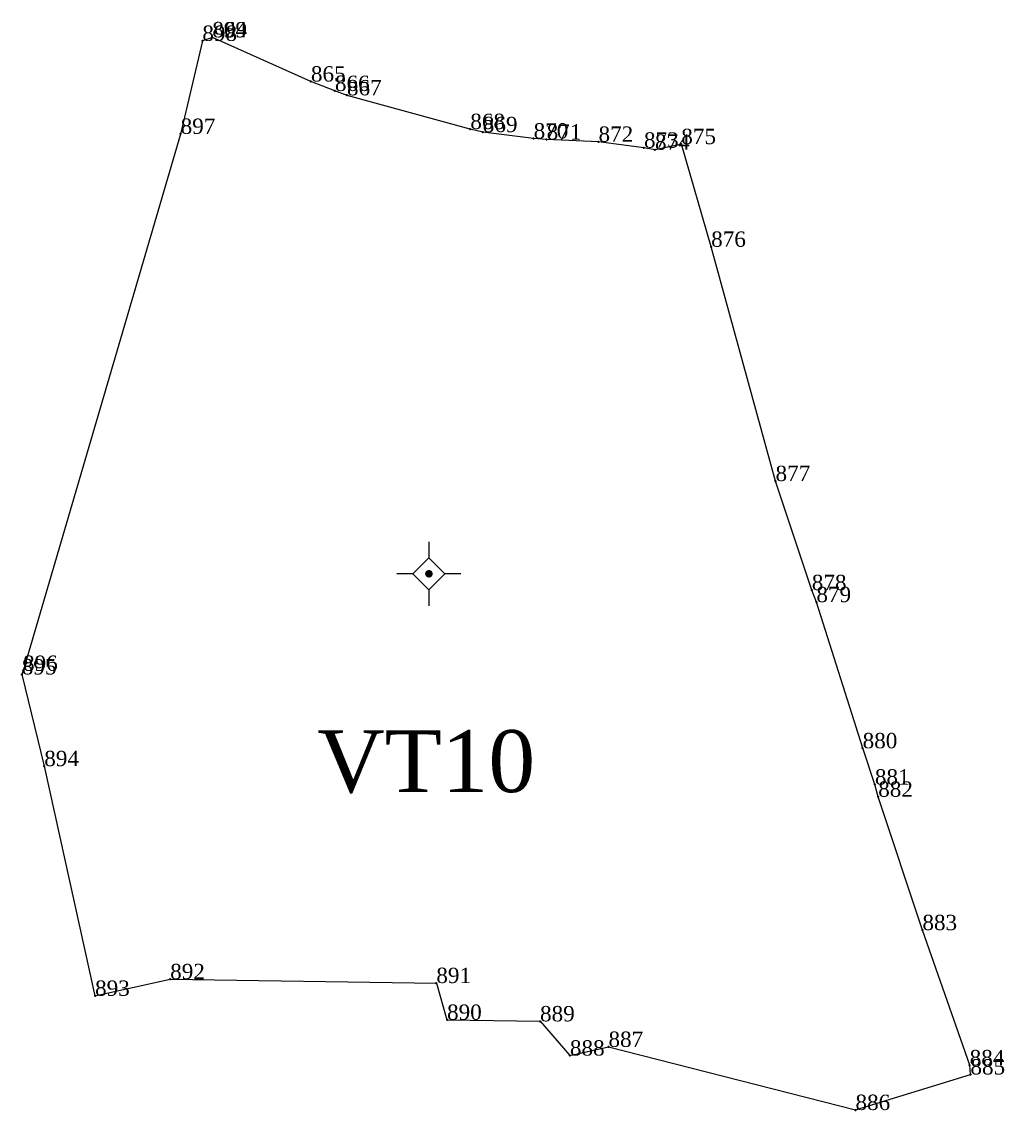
# Model space of a CAD drawing. Header units: metres. Extents: x 543554 to 549226, y 1840763 to 1844579.
# Drawn here: x 544648.86 to 544687.32, y 1843782.66 to 1843825.27 of the extents above; entities that cross this region are included whole.
import ezdxf

# ---------------------------------------------------------------- set-up
doc = ezdxf.new("R2010")
doc.units = ezdxf.units.M
doc.header["$MEASUREMENT"] = 0
for name, color, linetype, lineweight in [('Level 11', 7, 'Continuous', 0), ('Level 12', 7, 'Continuous', 0), ('Level 28', 7, 'Continuous', 0), ('Level 30', 7, 'Continuous', 0), ('Level 7', 7, 'Continuous', 0)]:
    doc.layers.add(name, color=color, linetype=linetype, lineweight=lineweight)
doc.styles.add('Style-Vntime', font='Vntime.shx')

# ---------------------------------------------------------------- blocks, each defined once
blk = doc.blocks.new('CENTRD')
at = {"layer": 'Level 11', "linetype": 'Continuous', "lineweight": 0}
h = blk.add_hatch(color=1, dxfattribs=at)
edge = h.paths.add_edge_path()
edge.add_arc((0, 0), 1.5, 0, 360)
at = {"layer": 'Level 11', "color": 1, "linetype": 'Continuous', "lineweight": 0}
for p, q in [((0, 12.5), (0, 6.25)), ((0, 6.25), (-6.25, 0)), ((6.25, 0), (0, 6.25)), ((-6.25, 0), (-12.5, 0)), ((-6.25, 0), (0, -6.25)), ((0, -6.25), (6.25, 0)), ((12.5, 0), (6.25, 0)), ((0, -6.25), (0, -12.5))]:
    blk.add_line(p, q, dxfattribs=at)
blk = doc.blocks.new('DDCT')
at = {"layer": 'Level 7', "color": 3, "linetype": 'Continuous', "lineweight": 30}
blk.add_point((0, 0), dxfattribs=at)
blk = doc.blocks.new('SHMIA_863')
at = {"layer": 'Level 12', "color": 2, "linetype": 'Continuous', "lineweight": 0, "style": 'Style-Vntime'}
blk.add_text('864', height=0.6, dxfattribs=at).set_placement((0, 0))
blk = doc.blocks.new('SHMIA_864')
at = {"layer": 'Level 12', "color": 2, "linetype": 'Continuous', "lineweight": 0, "style": 'Style-Vntime'}
blk.add_text('865', height=0.6, dxfattribs=at).set_placement((0, 0))
blk = doc.blocks.new('SHMIA_865')
at = {"layer": 'Level 12', "color": 2, "linetype": 'Continuous', "lineweight": 0, "style": 'Style-Vntime'}
blk.add_text('866', height=0.6, dxfattribs=at).set_placement((0, 0))
blk = doc.blocks.new('SHMIA_866')
at = {"layer": 'Level 12', "color": 2, "linetype": 'Continuous', "lineweight": 0, "style": 'Style-Vntime'}
blk.add_text('867', height=0.6, dxfattribs=at).set_placement((0, 0))
blk = doc.blocks.new('SHMIA_867')
at = {"layer": 'Level 12', "color": 2, "linetype": 'Continuous', "lineweight": 0, "style": 'Style-Vntime'}
blk.add_text('868', height=0.6, dxfattribs=at).set_placement((0, 0))
blk = doc.blocks.new('SHMIA_868')
at = {"layer": 'Level 12', "color": 2, "linetype": 'Continuous', "lineweight": 0, "style": 'Style-Vntime'}
blk.add_text('869', height=0.6, dxfattribs=at).set_placement((0, 0))
blk = doc.blocks.new('SHMIA_869')
at = {"layer": 'Level 12', "color": 2, "linetype": 'Continuous', "lineweight": 0, "style": 'Style-Vntime'}
blk.add_text('870', height=0.6, dxfattribs=at).set_placement((0, 0))
blk = doc.blocks.new('SHMIA_870')
at = {"layer": 'Level 12', "color": 2, "linetype": 'Continuous', "lineweight": 0, "style": 'Style-Vntime'}
blk.add_text('871', height=0.6, dxfattribs=at).set_placement((0, 0))
blk = doc.blocks.new('SHMIA_871')
at = {"layer": 'Level 12', "color": 2, "linetype": 'Continuous', "lineweight": 0, "style": 'Style-Vntime'}
blk.add_text('872', height=0.6, dxfattribs=at).set_placement((0, 0))
blk = doc.blocks.new('SHMIA_872')
at = {"layer": 'Level 12', "color": 2, "linetype": 'Continuous', "lineweight": 0, "style": 'Style-Vntime'}
blk.add_text('873', height=0.6, dxfattribs=at).set_placement((0, 0))
blk = doc.blocks.new('SHMIA_873')
at = {"layer": 'Level 12', "color": 2, "linetype": 'Continuous', "lineweight": 0, "style": 'Style-Vntime'}
blk.add_text('874', height=0.6, dxfattribs=at).set_placement((0, 0))
blk = doc.blocks.new('SHMIA_874')
at = {"layer": 'Level 12', "color": 2, "linetype": 'Continuous', "lineweight": 0, "style": 'Style-Vntime'}
blk.add_text('875', height=0.6, dxfattribs=at).set_placement((0, 0))
blk = doc.blocks.new('SHMIA_875')
at = {"layer": 'Level 12', "color": 2, "linetype": 'Continuous', "lineweight": 0, "style": 'Style-Vntime'}
blk.add_text('876', height=0.6, dxfattribs=at).set_placement((0, 0))
blk = doc.blocks.new('SHMIA_876')
at = {"layer": 'Level 12', "color": 2, "linetype": 'Continuous', "lineweight": 0, "style": 'Style-Vntime'}
blk.add_text('877', height=0.6, dxfattribs=at).set_placement((0, 0))
blk = doc.blocks.new('SHMIA_877')
at = {"layer": 'Level 12', "color": 2, "linetype": 'Continuous', "lineweight": 0, "style": 'Style-Vntime'}
blk.add_text('878', height=0.6, dxfattribs=at).set_placement((0, 0))
blk = doc.blocks.new('SHMIA_878')
at = {"layer": 'Level 12', "color": 2, "linetype": 'Continuous', "lineweight": 0, "style": 'Style-Vntime'}
blk.add_text('879', height=0.6, dxfattribs=at).set_placement((0, 0))
blk = doc.blocks.new('SHMIA_879')
at = {"layer": 'Level 12', "color": 2, "linetype": 'Continuous', "lineweight": 0, "style": 'Style-Vntime'}
blk.add_text('880', height=0.6, dxfattribs=at).set_placement((0, 0))
blk = doc.blocks.new('SHMIA_880')
at = {"layer": 'Level 12', "color": 2, "linetype": 'Continuous', "lineweight": 0, "style": 'Style-Vntime'}
blk.add_text('881', height=0.6, dxfattribs=at).set_placement((0, 0))
blk = doc.blocks.new('SHMIA_881')
at = {"layer": 'Level 12', "color": 2, "linetype": 'Continuous', "lineweight": 0, "style": 'Style-Vntime'}
blk.add_text('882', height=0.6, dxfattribs=at).set_placement((0, 0))
blk = doc.blocks.new('SHMIA_882')
at = {"layer": 'Level 12', "color": 2, "linetype": 'Continuous', "lineweight": 0, "style": 'Style-Vntime'}
blk.add_text('883', height=0.6, dxfattribs=at).set_placement((0, 0))
blk = doc.blocks.new('SHMIA_883')
at = {"layer": 'Level 12', "color": 2, "linetype": 'Continuous', "lineweight": 0, "style": 'Style-Vntime'}
blk.add_text('884', height=0.6, dxfattribs=at).set_placement((0, 0))
blk = doc.blocks.new('SHMIA_884')
at = {"layer": 'Level 12', "color": 2, "linetype": 'Continuous', "lineweight": 0, "style": 'Style-Vntime'}
blk.add_text('885', height=0.6, dxfattribs=at).set_placement((0, 0))
blk = doc.blocks.new('SHMIA_885')
at = {"layer": 'Level 12', "color": 2, "linetype": 'Continuous', "lineweight": 0, "style": 'Style-Vntime'}
blk.add_text('886', height=0.6, dxfattribs=at).set_placement((0, 0))
blk = doc.blocks.new('SHMIA_886')
at = {"layer": 'Level 12', "color": 2, "linetype": 'Continuous', "lineweight": 0, "style": 'Style-Vntime'}
blk.add_text('887', height=0.6, dxfattribs=at).set_placement((0, 0))
blk = doc.blocks.new('SHMIA_887')
at = {"layer": 'Level 12', "color": 2, "linetype": 'Continuous', "lineweight": 0, "style": 'Style-Vntime'}
blk.add_text('888', height=0.6, dxfattribs=at).set_placement((0, 0))
blk = doc.blocks.new('SHMIA_888')
at = {"layer": 'Level 12', "color": 2, "linetype": 'Continuous', "lineweight": 0, "style": 'Style-Vntime'}
blk.add_text('889', height=0.6, dxfattribs=at).set_placement((0, 0))
blk = doc.blocks.new('SHMIA_889')
at = {"layer": 'Level 12', "color": 2, "linetype": 'Continuous', "lineweight": 0, "style": 'Style-Vntime'}
blk.add_text('890', height=0.6, dxfattribs=at).set_placement((0, 0))
blk = doc.blocks.new('SHMIA_890')
at = {"layer": 'Level 12', "color": 2, "linetype": 'Continuous', "lineweight": 0, "style": 'Style-Vntime'}
blk.add_text('891', height=0.6, dxfattribs=at).set_placement((0, 0))
blk = doc.blocks.new('SHMIA_891')
at = {"layer": 'Level 12', "color": 2, "linetype": 'Continuous', "lineweight": 0, "style": 'Style-Vntime'}
blk.add_text('892', height=0.6, dxfattribs=at).set_placement((0, 0))
blk = doc.blocks.new('SHMIA_892')
at = {"layer": 'Level 12', "color": 2, "linetype": 'Continuous', "lineweight": 0, "style": 'Style-Vntime'}
blk.add_text('893', height=0.6, dxfattribs=at).set_placement((0, 0))
blk = doc.blocks.new('SHMIA_893')
at = {"layer": 'Level 12', "color": 2, "linetype": 'Continuous', "lineweight": 0, "style": 'Style-Vntime'}
blk.add_text('894', height=0.6, dxfattribs=at).set_placement((0, 0))
blk = doc.blocks.new('SHMIA_894')
at = {"layer": 'Level 12', "color": 2, "linetype": 'Continuous', "lineweight": 0, "style": 'Style-Vntime'}
blk.add_text('895', height=0.6, dxfattribs=at).set_placement((0, 0))
blk = doc.blocks.new('SHMIA_895')
at = {"layer": 'Level 12', "color": 2, "linetype": 'Continuous', "lineweight": 0, "style": 'Style-Vntime'}
blk.add_text('896', height=0.6, dxfattribs=at).set_placement((0, 0))
blk = doc.blocks.new('SHMIA_896')
at = {"layer": 'Level 12', "color": 2, "linetype": 'Continuous', "lineweight": 0, "style": 'Style-Vntime'}
blk.add_text('897', height=0.6, dxfattribs=at).set_placement((0, 0))
blk = doc.blocks.new('SHMIA_897')
at = {"layer": 'Level 12', "color": 2, "linetype": 'Continuous', "lineweight": 0, "style": 'Style-Vntime'}
blk.add_text('898', height=0.6, dxfattribs=at).set_placement((0, 0))
blk = doc.blocks.new('SHMIA_898')
at = {"layer": 'Level 12', "color": 2, "linetype": 'Continuous', "lineweight": 0, "style": 'Style-Vntime'}
blk.add_text('899', height=0.6, dxfattribs=at).set_placement((0, 0))

msp = doc.modelspace()

# ---------------------------------------------------------------- linework, layer by layer
at = {"layer": 'Level 30', "color": 2, "linetype": 'Continuous', "lineweight": 0, "flags": 128}
msp.add_lwpolyline([(544686.0008, 1843784.0629), (544685.9735, 1843784.4223), (544684.1211, 1843789.7055), (544682.3929, 1843794.928), (544682.2622, 1843795.411), (544681.7834, 1843796.833), (544679.9679, 1843802.5519), (544679.7932, 1843803.0212), (544678.3706, 1843807.2916), (544675.8485, 1843816.4555), (544674.6834, 1843820.4829), (544673.6519, 1843820.2581), (544673.2163, 1843820.3376), (544671.436, 1843820.5656), (544669.4052, 1843820.6633), (544668.9008, 1843820.7021), (544666.905, 1843820.9502), (544666.4187, 1843821.0665), (544661.5931, 1843822.3893), (544661.1198, 1843822.5614), (544660.1791, 1843822.9309), (544656.3219, 1843824.6582), (544655.9299, 1843824.5245), (544655.0793, 1843820.8751), (544648.9141, 1843799.8584), (544648.8615, 1843799.7211), (544649.7396, 1843796.1259), (544651.7263, 1843787.143), (544654.6651, 1843787.793), (544665.0938, 1843787.6415), (544665.5074, 1843786.1967), (544669.1537, 1843786.1419), (544670.3204, 1843784.8032), (544671.8338, 1843785.1379), (544681.5023, 1843782.6717), (544686.0008, 1843784.0629)], dxfattribs=at)

# ---------------------------------------------------------------- block references
at = {"layer": 'Level 11', "color": 1, "linetype": 'Continuous', "lineweight": 0, "xscale": 0.1, "yscale": 0.1, "zscale": 0.1}
msp.add_blockref('CENTRD', (544664.8, 1843803.66), dxfattribs=at)
at = {"layer": 'Level 12', "color": 2, "linetype": 'Continuous', "lineweight": 0}
for name, p in [('SHMIA_897', (544655.93, 1843824.52)), ('SHMIA_863', (544656.32, 1843824.66)), ('SHMIA_898', (544656.32, 1843824.66)), ('SHMIA_864', (544660.18, 1843822.93)), ('SHMIA_865', (544661.12, 1843822.56)), ('SHMIA_866', (544661.59, 1843822.39)), ('SHMIA_867', (544666.42, 1843821.07)), ('SHMIA_896', (544655.08, 1843820.88)), ('SHMIA_868', (544666.91, 1843820.95)), ('SHMIA_869', (544668.9, 1843820.7)), ('SHMIA_870', (544669.41, 1843820.66)), ('SHMIA_871', (544671.44, 1843820.57)), ('SHMIA_872', (544673.22, 1843820.34)), ('SHMIA_873', (544673.65, 1843820.26)), ('SHMIA_874', (544674.68, 1843820.48)), ('SHMIA_875', (544675.85, 1843816.46)), ('SHMIA_876', (544678.37, 1843807.29)), ('SHMIA_877', (544679.79, 1843803.02)), ('SHMIA_878', (544679.97, 1843802.55)), ('SHMIA_894', (544648.86, 1843799.72)), ('SHMIA_895', (544648.91, 1843799.86)), ('SHMIA_879', (544681.78, 1843796.83)), ('SHMIA_893', (544649.74, 1843796.13)), ('SHMIA_880', (544682.26, 1843795.41)), ('SHMIA_881', (544682.39, 1843794.93)), ('SHMIA_882', (544684.12, 1843789.71)), ('SHMIA_891', (544654.67, 1843787.79)), ('SHMIA_890', (544665.09, 1843787.64)), ('SHMIA_892', (544651.73, 1843787.14)), ('SHMIA_889', (544665.51, 1843786.2)), ('SHMIA_888', (544669.15, 1843786.14)), ('SHMIA_887', (544670.32, 1843784.8)), ('SHMIA_886', (544671.83, 1843785.14)), ('SHMIA_883', (544685.97, 1843784.42)), ('SHMIA_884', (544686, 1843784.06)), ('SHMIA_885', (544681.5, 1843782.67))]:
    msp.add_blockref(name, p, dxfattribs=at)
at = {"layer": 'Level 7', "color": 3, "linetype": 'Continuous', "lineweight": 30}
for p in [(544656.32, 1843824.66), (544656.32, 1843824.66), (544655.93, 1843824.52), (544660.18, 1843822.93), (544661.12, 1843822.56), (544661.59, 1843822.39), (544655.08, 1843820.88), (544666.42, 1843821.07), (544666.91, 1843820.95), (544668.9, 1843820.7), (544669.41, 1843820.66), (544671.44, 1843820.57), (544673.22, 1843820.34), (544674.68, 1843820.48), (544673.65, 1843820.26), (544675.85, 1843816.46), (544678.37, 1843807.29), (544679.79, 1843803.02), (544679.97, 1843802.55), (544648.91, 1843799.86), (544648.86, 1843799.72), (544681.78, 1843796.83), (544649.74, 1843796.13), (544682.26, 1843795.41), (544682.39, 1843794.93), (544684.12, 1843789.71), (544654.67, 1843787.79), (544665.09, 1843787.64), (544651.73, 1843787.14), (544665.51, 1843786.2), (544669.15, 1843786.14), (544671.83, 1843785.14), (544670.32, 1843784.8), (544685.97, 1843784.42), (544686, 1843784.06), (544681.5, 1843782.67)]:
    msp.add_blockref('DDCT', p, dxfattribs=at)

# ---------------------------------------------------------------- texts
at = {"layer": 'Level 28', "color": 1, "lineweight": 0, "style": 'Style-Vntime'}
msp.add_text('VT10', height=2.42159, dxfattribs=at).set_placement((544660.426, 1843795.1144))

doc.saveas('drawing.dxf')
